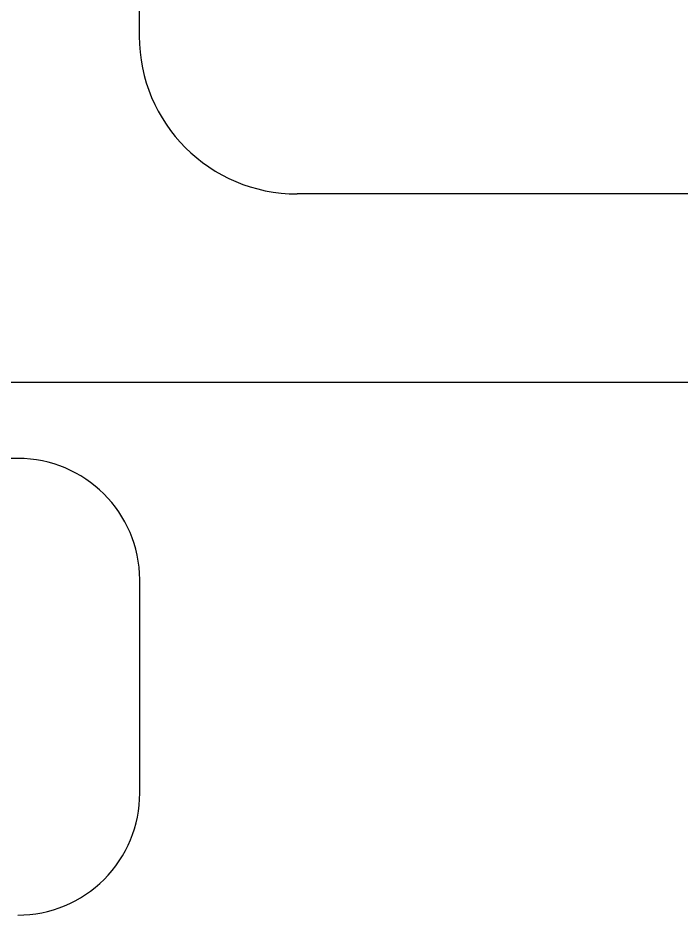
# Model space of a CAD drawing. Header units: millimetres. Extents: x -10 to 276, y -93 to 17.
# Drawn here: x 186.32 to 195.03, y -92.72 to -80.94 of the extents above; entities that cross this region are included whole.
import ezdxf

# ---------------------------------------------------------------- set-up
doc = ezdxf.new("R2010")
doc.units = ezdxf.units.MM
doc.layers.add('BLACK', color=7, linetype='CONTINUOUS')
doc.layers.add('Edge.Cuts', color=53, linetype='CONTINUOUS')

msp = doc.modelspace()

# ---------------------------------------------------------------- linework, layer by layer
at = {"layer": 'BLACK', "linetype": 'Continuous'}
for p, q in [((167.4201, -85.725), (196.359025, -85.725)), ((186.3201, -86.725), (167.4201, -86.725)), ((187.920082, -91.125), (187.920082, -88.317203))]:
    msp.add_line(p, q, dxfattribs=at)
at = {"layer": 'BLACK'}
for centre, radius, start, end in [((186.3201, -88.325), 1.6, 0.2792104, 90), ((186.3201, -91.125), 1.599982, 269.9993554, 0)]:
    msp.add_arc(centre, radius, start, end, dxfattribs=at)
at = {"layer": 'Edge.Cuts', "linetype": 'CONTINUOUS'}
for p, q in [((187.9125, -71.225), (187.9125, -81.175001)), ((200.5375, -83.25), (189.9875, -83.25))]:
    msp.add_line(p, q, dxfattribs=at)
at = {"layer": 'Edge.Cuts'}
msp.add_arc((189.9875, -81.175), 2.075, -179.9999724, -90, dxfattribs=at)

doc.saveas('drawing.dxf')
